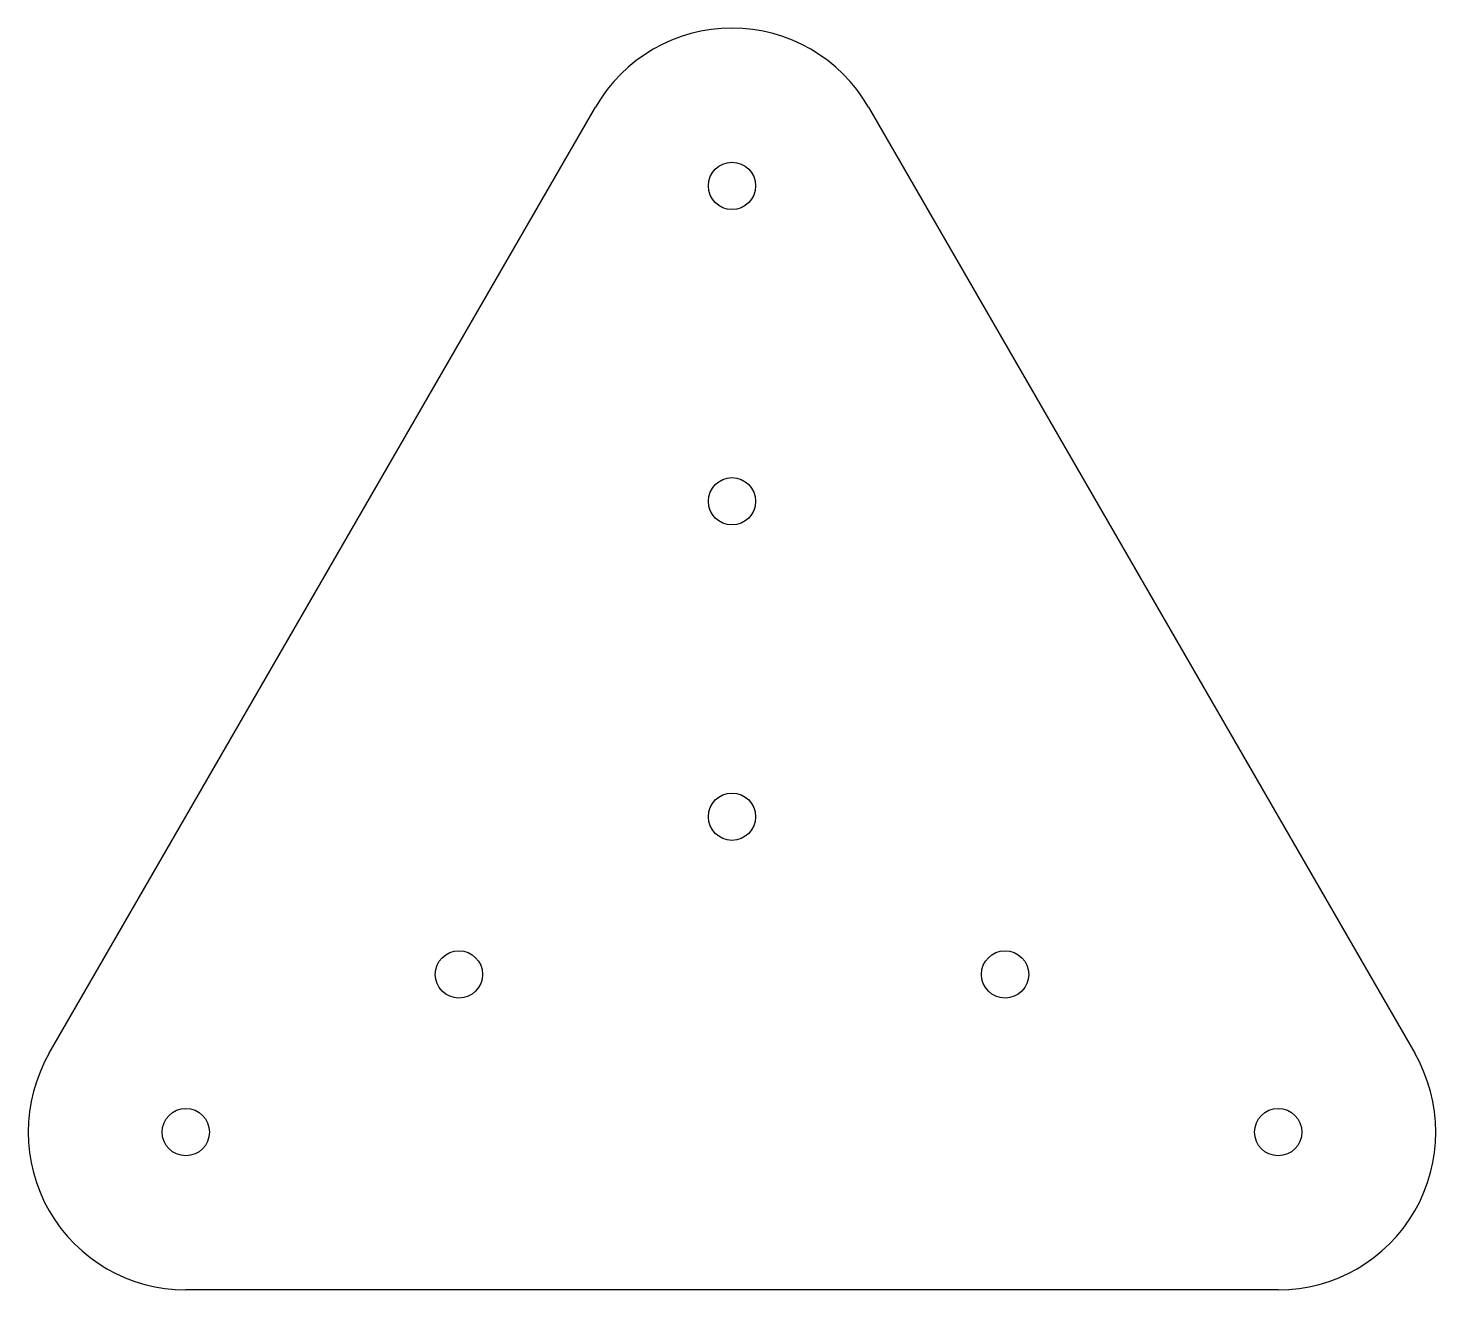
# Model space of a CAD drawing. Header units: centimetres. Extents: x -4.46 to 4.46, y -3 to 5.
import ezdxf

# ---------------------------------------------------------------- set-up
doc = ezdxf.new("R2010")
doc.units = ezdxf.units.CM
doc.header["$MEASUREMENT"] = 0

msp = doc.modelspace()

# ---------------------------------------------------------------- linework, layer by layer
for p, q in [((-4.3301, -1.5), (-0.866, 4.5)), ((0.866, 4.5), (4.3301, -1.5)), ((3.4641, -3), (-3.4641, -3))]:
    msp.add_line(p, q)
for centre in [(0, 4), (0, 2), (0, 0), (-1.7321, -1), (1.7321, -1), (-3.4641, -2), (3.4641, -2)]:
    msp.add_circle(centre, 0.15)
for centre, start, end in [((0, 4), 30, 150), ((-3.4641, -2), 150, 270), ((3.4641, -2), 270, 30)]:
    msp.add_arc(centre, 1, start, end)

doc.saveas('drawing.dxf')
